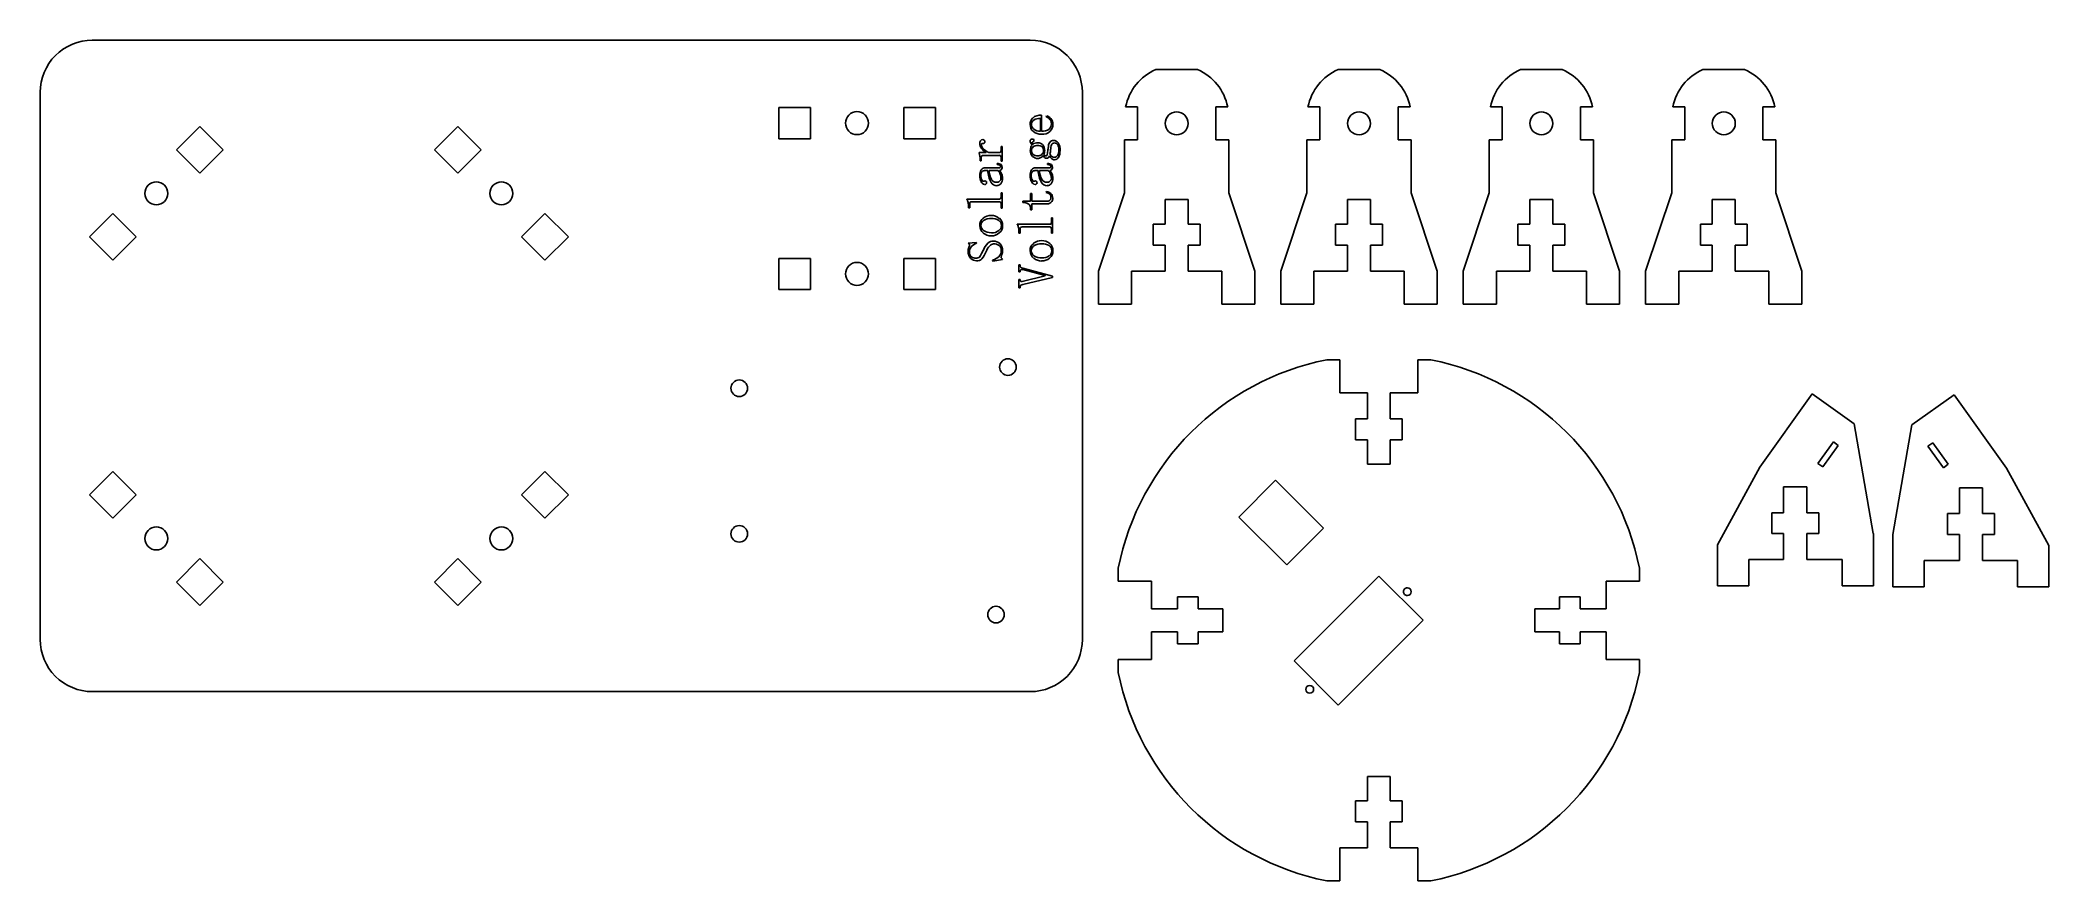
# Model space of a CAD drawing. Header units: millimetres. Extents: x -143 to 243, y -205 to -43.
import ezdxf

# ---------------------------------------------------------------- set-up
doc = ezdxf.new("R2010")
doc.units = ezdxf.units.MM
doc.layers.get('0').update_dxf_attribs({"lineweight": 25, "true_color": 0xffffff})

msp = doc.modelspace()

# ---------------------------------------------------------------- linework, layer by layer
for p, q in [((47.22, -43.2), (-132.78, -43.2)), ((79.32, -48.83), (71.32, -48.83)), ((114.32, -48.83), (106.32, -48.83)), ((149.32, -48.83), (141.32, -48.83)), ((184.32, -48.83), (176.32, -48.83)), ((184.32, -48.83), (184.32, -48.83)), ((-142.78, -53.2), (-142.78, -158.2)), ((57.22, -158.2), (57.22, -53.2)), ((5.08, -56.13), (-1.02, -56.13)), ((-1.02, -56.13), (-1.02, -62.1)), ((5.08, -62.1), (5.08, -56.13)), ((12.41, -57.56), (12.41, -57.56)), ((29.04, -56.13), (22.95, -56.13)), ((22.95, -56.13), (22.95, -62.1)), ((29.04, -62.1), (29.04, -56.13)), ((49.39, -57.6), (49.39, -60.65)), ((49.39, -57.6), (49.39, -57.6)), ((50.3, -57.9), (50.37, -57.71)), ((65.52, -55.98), (67.82, -55.98)), ((67.82, -55.98), (67.82, -62.33)), ((82.82, -62.33), (82.82, -55.98)), ((82.82, -55.98), (85.11, -55.98)), ((100.52, -55.98), (102.82, -55.98)), ((102.82, -55.98), (102.82, -62.33)), ((117.82, -55.98), (120.11, -55.98)), ((117.82, -62.33), (117.82, -55.98)), ((135.52, -55.98), (137.82, -55.98)), ((137.82, -55.98), (137.82, -62.33)), ((152.82, -55.98), (155.11, -55.98)), ((152.82, -62.33), (152.82, -55.98)), ((170.52, -55.98), (172.82, -55.98)), ((172.82, -55.98), (172.82, -55.98)), ((172.82, -55.98), (172.82, -55.98)), ((172.82, -55.98), (172.82, -62.33)), ((187.82, -55.98), (190.11, -55.98)), ((187.82, -55.98), (187.82, -55.98)), ((187.82, -62.33), (187.82, -55.98)), ((190.11, -55.98), (190.11, -55.98)), ((-116.62, -64.22), (-112.13, -59.73)), ((-107.64, -64.22), (-112.13, -59.73)), ((-67.13, -64.22), (-62.64, -59.73)), ((-62.64, -59.73), (-58.15, -64.22)), ((49.16, -60.65), (49.16, -58.24)), ((49.16, -60.65), (49.16, -60.65)), ((-112.13, -68.71), (-116.62, -64.22)), ((-112.13, -68.71), (-107.64, -64.22)), ((-67.13, -64.22), (-62.64, -68.71)), ((-58.15, -64.22), (-62.64, -68.71)), ((-1.02, -62.1), (5.08, -62.1)), ((22.95, -62.1), (29.04, -62.1)), ((37.42, -64.77), (38.78, -64.77)), ((37.42, -64.88), (37.42, -64.77)), ((37.42, -64.77), (37.42, -64.77)), ((41.31, -65.3), (38.17, -65.3)), ((39.27, -64.77), (41.31, -64.77)), ((41.61, -64.43), (41.61, -63.6)), ((41.61, -63.6), (41.84, -63.6)), ((41.84, -63.6), (41.84, -66.39)), ((47.75, -65.09), (47.75, -65.09)), ((50.62, -64.22), (50.62, -64.22)), ((51.14, -64.13), (51.14, -64.13)), ((65.32, -62.33), (65.32, -72.5)), ((65.32, -62.33), (67.82, -62.33)), ((82.82, -62.33), (85.32, -62.33)), ((85.32, -72.5), (85.32, -62.33)), ((100.32, -62.33), (102.82, -62.33)), ((100.32, -62.33), (100.32, -72.5)), ((117.82, -62.33), (120.32, -62.33)), ((120.32, -72.5), (120.32, -62.33)), ((135.32, -62.33), (137.82, -62.33)), ((135.32, -62.33), (135.32, -72.5)), ((152.82, -62.33), (155.32, -62.33)), ((155.32, -62.33), (155.32, -62.33)), ((155.32, -72.5), (155.32, -62.33)), ((170.32, -62.33), (172.82, -62.33)), ((170.32, -62.33), (170.32, -62.33)), ((170.32, -62.33), (170.32, -72.5)), ((172.82, -62.33), (172.82, -62.33)), ((187.82, -62.33), (190.32, -62.33)), ((190.32, -62.33), (190.32, -62.33)), ((190.32, -62.33), (190.32, -62.33)), ((190.32, -72.5), (190.32, -62.33)), ((37.61, -66.35), (37.61, -66.05)), ((37.83, -66.35), (37.61, -66.35)), ((37.83, -65.64), (37.83, -66.35)), ((38.63, -67.68), (41.12, -67.68)), ((39.08, -68.21), (38.63, -68.21)), ((41.08, -68.21), (39.31, -68.21)), ((40.89, -67.07), (40.89, -66.88)), ((41.61, -66.39), (41.61, -65.64)), ((41.84, -66.39), (41.61, -66.39)), ((41.74, -68.9), (41.74, -68.9)), ((48.29, -67.68), (50.79, -67.68)), ((48.75, -68.21), (48.29, -68.21)), ((50.75, -68.21), (48.97, -68.21)), ((50.56, -67.07), (50.56, -66.88)), ((51.41, -68.9), (51.41, -68.9)), ((-118.29, -72.59), (-118.29, -72.59)), ((-52.07, -72.59), (-52.07, -72.59)), ((39.82, -69.98), (39.82, -69.98)), ((41.61, -73.34), (41.61, -72.47)), ((41.61, -72.47), (41.84, -72.47)), ((41.84, -72.47), (41.84, -75.42)), ((47.27, -74.1), (47.27, -72.59)), ((47.27, -72.59), (47.5, -72.59)), ((47.5, -72.59), (47.5, -74.1)), ((49.48, -69.98), (49.48, -69.98)), ((50.26, -72.43), (50.33, -72.25)), ((65.32, -72.5), (60.32, -87.5)), ((90.32, -87.5), (85.32, -72.5)), ((100.32, -72.5), (95.32, -87.5)), ((125.32, -87.5), (120.32, -72.5)), ((135.32, -72.5), (130.32, -87.5)), ((160.32, -87.5), (155.32, -72.5)), ((170.32, -72.5), (165.32, -87.5)), ((170.32, -72.5), (170.32, -72.5)), ((195.32, -87.5), (190.32, -72.5)), ((-133.35, -80.95), (-128.86, -76.46)), ((-128.86, -76.46), (-124.37, -80.95)), ((-50.4, -80.95), (-45.91, -76.46)), ((-45.91, -76.46), (-41.42, -80.95)), ((35.08, -73.76), (35.08, -73.68)), ((35.08, -73.68), (41.31, -73.68)), ((35.38, -75.38), (35.38, -74.96)), ((35.61, -75.38), (35.38, -75.38)), ((35.38, -75.38), (35.38, -75.38)), ((35.61, -74.55), (35.61, -75.38)), ((41.31, -74.21), (35.91, -74.21)), ((41.61, -75.42), (41.61, -74.55)), ((41.84, -75.42), (41.61, -75.42)), ((45.8, -74.32), (45.8, -74.1)), ((45.8, -74.1), (47.27, -74.1)), ((46.1, -74.36), (45.8, -74.32)), ((47.27, -75.76), (47.27, -75.45)), ((47.5, -75.76), (47.27, -75.76)), ((47.5, -74.1), (50.3, -74.1)), ((47.5, -74.1), (47.5, -74.1)), ((50.14, -74.62), (47.5, -74.62)), ((47.5, -74.62), (47.5, -75.76)), ((73.12, -78.5), (73.12, -73.8)), ((73.12, -73.8), (77.52, -73.8)), ((77.52, -78.5), (77.52, -73.8)), ((108.12, -73.8), (112.52, -73.8)), ((108.12, -78.5), (108.12, -73.8)), ((112.52, -78.5), (112.52, -73.8)), ((143.12, -73.8), (147.52, -73.8)), ((143.12, -78.5), (143.12, -73.8)), ((147.52, -78.5), (147.52, -73.8)), ((178.12, -73.8), (182.52, -73.8)), ((178.12, -73.8), (178.12, -73.8)), ((178.12, -78.5), (178.12, -73.8)), ((182.52, -73.8), (182.52, -73.8)), ((182.52, -73.8), (182.52, -73.8)), ((182.52, -78.5), (182.52, -73.8)), ((-128.86, -85.44), (-133.35, -80.95)), ((-128.86, -85.44), (-124.37, -80.95)), ((-50.4, -80.95), (-45.91, -85.44)), ((-45.91, -85.44), (-41.42, -80.95)), ((38.21, -77.34), (38.21, -77.34)), ((38.27, -79.72), (38.27, -79.72)), ((44.74, -78.59), (44.74, -78.51)), ((44.74, -78.51), (50.98, -78.51)), ((45.05, -80.21), (45.05, -79.8)), ((45.27, -80.21), (45.05, -80.21)), ((45.05, -80.21), (45.05, -80.21)), ((45.27, -79.38), (45.27, -80.21)), ((50.98, -79.04), (45.58, -79.04)), ((51.28, -78.17), (51.28, -77.3)), ((51.28, -77.3), (51.5, -77.3)), ((51.28, -80.25), (51.28, -79.38)), ((51.5, -80.25), (51.28, -80.25)), ((51.5, -77.3), (51.5, -80.25)), ((70.82, -82.5), (70.82, -78.5)), ((70.82, -78.5), (73.12, -78.5)), ((77.52, -78.5), (79.82, -78.5)), ((79.82, -82.5), (79.82, -78.5)), ((105.82, -78.5), (108.12, -78.5)), ((105.82, -82.5), (105.82, -78.5)), ((112.52, -78.5), (114.82, -78.5)), ((114.82, -82.5), (114.82, -78.5)), ((140.82, -78.5), (143.12, -78.5)), ((140.82, -82.5), (140.82, -78.5)), ((147.52, -78.5), (149.82, -78.5)), ((149.82, -82.5), (149.82, -78.5)), ((175.82, -78.5), (178.12, -78.5)), ((175.82, -78.5), (175.82, -78.5)), ((175.82, -82.5), (175.82, -78.5)), ((178.12, -78.5), (178.12, -78.5)), ((182.52, -78.5), (184.82, -78.5)), ((184.82, -78.5), (184.82, -78.5)), ((184.82, -78.5), (184.82, -78.5)), ((184.82, -82.5), (184.82, -78.5)), ((35.31, -82.14), (36.85, -81.99)), ((36.85, -81.99), (36.93, -82.18)), ((39.44, -82.65), (39.44, -82.65)), ((47.88, -82.18), (47.88, -82.18)), ((47.94, -84.55), (47.94, -84.55)), ((70.82, -82.5), (73.12, -82.5)), ((73.12, -87.5), (73.12, -82.5)), ((77.52, -87.5), (77.52, -82.5)), ((77.52, -82.5), (79.82, -82.5)), ((105.82, -82.5), (108.12, -82.5)), ((108.12, -87.5), (108.12, -82.5)), ((112.52, -82.5), (114.82, -82.5)), ((112.52, -87.5), (112.52, -82.5)), ((140.82, -82.5), (143.12, -82.5)), ((143.12, -87.5), (143.12, -82.5)), ((147.52, -82.5), (149.82, -82.5)), ((147.52, -87.5), (147.52, -82.5)), ((175.82, -82.5), (178.12, -82.5)), ((178.12, -82.5), (178.12, -82.5)), ((178.12, -82.5), (178.12, -82.5)), ((178.12, -87.5), (178.12, -82.5)), ((182.52, -82.5), (184.82, -82.5)), ((182.52, -82.5), (182.52, -82.5)), ((182.52, -87.5), (182.52, -82.5)), ((184.82, -82.5), (184.82, -82.5)), ((5.08, -85.06), (-1.02, -85.06)), ((-1.02, -85.06), (-1.02, -91.02)), ((5.08, -91.02), (5.08, -85.06)), ((12.41, -86.48), (12.41, -86.48)), ((29.04, -85.06), (22.95, -85.06)), ((22.95, -85.06), (22.95, -91.02)), ((29.04, -91.02), (29.04, -85.06)), ((40.06, -85.61), (39.99, -85.39)), ((41.91, -85.31), (40.06, -85.61)), ((45.05, -87.65), (45.05, -86.29)), ((45.05, -86.29), (45.27, -86.29)), ((45.27, -87.65), (45.05, -87.65)), ((45.27, -86.29), (45.27, -86.44)), ((45.27, -87.54), (45.27, -87.65)), ((45.27, -87.54), (45.27, -87.54)), ((45.69, -89.5), (50.11, -88.44)), ((45.8, -86.93), (51.5, -88.48)), ((50.11, -88.37), (45.8, -87.23)), ((50.11, -88.44), (50.11, -88.37)), ((51.5, -88.48), (51.5, -88.71)), ((60.32, -87.5), (60.32, -93.85)), ((66.67, -87.5), (73.12, -87.5)), ((66.67, -87.5), (66.67, -93.85)), ((77.52, -87.5), (83.97, -87.5)), ((83.97, -87.5), (83.97, -93.85)), ((90.32, -87.5), (90.32, -93.85)), ((95.32, -87.5), (95.32, -93.85)), ((101.67, -87.5), (108.12, -87.5)), ((101.67, -87.5), (101.67, -93.85)), ((112.52, -87.5), (118.97, -87.5)), ((118.97, -87.5), (118.97, -93.85)), ((125.32, -87.5), (125.32, -93.85)), ((130.32, -87.5), (130.32, -93.85)), ((136.67, -87.5), (143.12, -87.5)), ((136.67, -87.5), (136.67, -93.85)), ((147.52, -87.5), (153.97, -87.5)), ((153.97, -87.5), (153.97, -93.85)), ((160.32, -87.5), (160.32, -87.5)), ((160.32, -87.5), (160.32, -93.85)), ((165.32, -87.5), (165.32, -87.5)), ((165.32, -87.5), (165.32, -93.85)), ((171.67, -87.5), (178.12, -87.5)), ((171.67, -87.5), (171.67, -87.5)), ((171.67, -87.5), (171.67, -93.85)), ((178.12, -87.5), (178.12, -87.5)), ((182.52, -87.5), (188.97, -87.5)), ((188.97, -87.5), (188.97, -87.5)), ((188.97, -87.5), (188.97, -87.5)), ((188.97, -87.5), (188.97, -93.85)), ((195.32, -87.5), (195.32, -87.5)), ((195.32, -87.5), (195.32, -93.85)), ((-1.02, -91.02), (5.08, -91.02)), ((22.95, -91.02), (29.04, -91.02)), ((45.05, -90.71), (45.05, -89.09)), ((45.05, -89.09), (45.27, -89.09)), ((45.27, -90.71), (45.05, -90.71)), ((45.27, -89.09), (45.27, -89.24)), ((45.27, -90.52), (45.27, -90.71)), ((51.5, -88.71), (45.8, -90.11)), ((66.67, -93.85), (60.32, -93.85)), ((90.32, -93.85), (83.97, -93.85)), ((101.67, -93.85), (95.32, -93.85)), ((125.32, -93.85), (118.97, -93.85)), ((136.67, -93.85), (130.32, -93.85)), ((160.32, -93.85), (153.97, -93.85)), ((160.32, -93.85), (160.32, -93.85)), ((171.67, -93.85), (165.32, -93.85)), ((171.67, -93.85), (171.67, -93.85)), ((195.32, -93.85), (188.97, -93.85)), ((195.32, -93.85), (195.32, -93.85)), ((106.62, -104.51), (104.12, -104.51)), ((106.62, -104.51), (106.62, -110.86)), ((124.12, -104.51), (121.62, -104.51)), ((121.62, -104.51), (121.62, -110.86)), ((106.62, -110.86), (111.92, -110.86)), ((111.92, -110.86), (111.92, -115.86)), ((116.32, -110.86), (121.62, -110.86)), ((116.32, -110.86), (116.32, -115.86)), ((197.28, -111.05), (187.22, -125.13)), ((205.36, -116.81), (197.28, -111.05)), ((197.28, -111.05), (197.28, -111.05)), ((216.43, -116.99), (224.51, -111.22)), ((224.51, -111.22), (234.57, -125.31)), ((224.51, -111.22), (224.51, -111.22)), ((111.92, -115.86), (109.62, -115.86)), ((109.62, -115.86), (109.62, -119.86)), ((118.62, -115.86), (116.32, -115.86)), ((118.62, -115.86), (118.62, -119.86)), ((209.01, -137.88), (205.36, -116.81)), ((212.78, -138.05), (216.43, -116.99)), ((111.92, -119.86), (109.62, -119.86)), ((111.92, -119.86), (111.92, -124.56)), ((118.62, -119.86), (116.32, -119.86)), ((116.32, -119.86), (116.32, -124.56)), ((198.38, -124.41), (201.37, -120.29)), ((202.28, -120.95), (199.3, -125.07)), ((201.37, -120.29), (202.28, -120.95)), ((201.37, -120.29), (201.37, -120.29)), ((220.42, -120.47), (219.51, -121.13)), ((219.51, -121.13), (222.49, -125.25)), ((223.41, -124.58), (220.42, -120.47)), ((220.42, -120.47), (220.42, -120.47)), ((-128.86, -125.95), (-133.35, -130.45)), ((-124.37, -130.45), (-128.86, -125.95)), ((-45.91, -125.95), (-50.4, -130.45)), ((-45.91, -125.95), (-41.42, -130.45)), ((116.32, -124.56), (111.92, -124.56)), ((187.22, -125.13), (179.09, -140.02)), ((199.3, -125.07), (198.38, -124.41)), ((222.49, -125.25), (223.41, -124.58)), ((234.57, -125.31), (242.7, -140.19)), ((-128.86, -134.93), (-133.35, -130.45)), ((-124.37, -130.45), (-128.86, -134.93)), ((-45.91, -134.93), (-50.4, -130.45)), ((-41.42, -130.45), (-45.91, -134.93)), ((94.32, -127.64), (87.25, -134.71)), ((103.51, -136.83), (94.32, -127.64)), ((191.81, -133.87), (191.81, -128.93)), ((191.81, -128.93), (196.24, -128.93)), ((196.24, -128.93), (196.24, -133.87)), ((229.98, -129.1), (225.55, -129.1)), ((225.55, -129.1), (225.55, -134.04)), ((229.98, -134.04), (229.98, -129.1)), ((87.25, -134.71), (96.44, -143.9)), ((189.54, -137.85), (189.54, -133.87)), ((189.54, -133.87), (191.81, -133.87)), ((196.24, -133.87), (198.56, -133.87)), ((198.56, -133.87), (198.56, -137.85)), ((225.55, -134.04), (223.23, -134.04)), ((223.23, -134.04), (223.23, -138.02)), ((232.25, -134.04), (229.98, -134.04)), ((232.25, -138.02), (232.25, -134.04)), ((96.44, -143.9), (103.51, -136.83)), ((191.81, -137.85), (189.54, -137.85)), ((191.81, -142.84), (191.81, -137.85)), ((198.56, -137.85), (196.24, -137.85)), ((196.24, -137.85), (196.24, -142.84)), ((209.04, -137.88), (209.01, -137.88)), ((209.04, -142.84), (209.04, -137.88)), ((212.74, -143.02), (212.74, -138.05)), ((212.74, -138.05), (212.78, -138.05)), ((223.23, -138.02), (225.55, -138.02)), ((225.55, -138.02), (225.55, -143.02)), ((229.98, -143.02), (229.98, -138.02)), ((229.98, -138.02), (232.25, -138.02)), ((-52.07, -138.81), (-52.07, -138.81)), ((179.09, -140.02), (179.09, -147.91)), ((242.7, -140.19), (242.7, -148.09)), ((-116.62, -147.17), (-112.13, -142.68)), ((-107.64, -147.17), (-112.13, -142.68)), ((-62.64, -142.68), (-67.13, -147.17)), ((-62.64, -142.68), (-58.15, -147.17)), ((64.12, -144.51), (64.12, -147.01)), ((114.12, -146.02), (97.85, -162.29)), ((122.6, -154.51), (114.12, -146.02)), ((164.12, -144.51), (164.12, -144.51)), ((164.12, -147.01), (164.12, -144.51)), ((185.11, -147.91), (185.11, -142.84)), ((185.11, -142.84), (191.81, -142.84)), ((196.24, -142.84), (203.02, -142.84)), ((203.02, -142.84), (203.02, -147.91)), ((209.04, -142.88), (209.04, -142.84)), ((209.04, -142.84), (209.04, -142.84)), ((209.04, -147.91), (209.04, -142.88)), ((209.04, -142.88), (209.04, -142.88)), ((212.75, -143.02), (212.74, -143.02)), ((212.74, -148.08), (212.74, -143.05)), ((212.74, -143.05), (212.75, -143.05)), ((212.75, -143.05), (212.75, -143.02)), ((225.55, -143.02), (218.77, -143.02)), ((218.77, -143.02), (218.77, -148.08)), ((236.68, -143.02), (229.98, -143.02)), ((236.68, -148.09), (236.68, -143.02)), ((-112.13, -151.66), (-116.62, -147.17)), ((-107.64, -147.17), (-112.13, -151.66)), ((-67.13, -147.17), (-62.64, -151.66)), ((-58.15, -147.17), (-62.64, -151.66)), ((64.12, -147.01), (70.47, -147.01)), ((70.47, -152.31), (70.47, -147.01)), ((75.47, -150.01), (79.47, -150.01)), ((75.47, -150.01), (75.47, -152.31)), ((79.47, -150.01), (79.47, -152.31)), ((152.77, -150.01), (148.77, -150.01)), ((148.77, -152.31), (148.77, -150.01)), ((152.77, -152.31), (152.77, -150.01)), ((164.12, -147.01), (157.77, -147.01)), ((157.77, -147.01), (157.77, -147.01)), ((157.77, -147.01), (157.77, -152.31)), ((164.12, -147.01), (164.12, -147.01)), ((179.09, -147.91), (179.1, -147.91)), ((179.1, -147.91), (179.1, -147.92)), ((179.1, -147.92), (184.05, -147.92)), ((184.05, -147.92), (184.05, -147.91)), ((184.05, -147.91), (185.11, -147.91)), ((203.02, -147.91), (204.05, -147.91)), ((204.05, -147.91), (204.05, -147.91)), ((204.05, -147.91), (209.04, -147.91)), ((218.77, -148.08), (212.74, -148.08)), ((237.74, -148.09), (236.68, -148.09)), ((242.68, -148.09), (237.74, -148.09)), ((237.74, -148.09), (237.74, -148.09)), ((242.7, -148.09), (242.68, -148.09)), ((242.68, -148.09), (242.68, -148.09)), ((70.47, -152.31), (75.47, -152.31)), ((79.47, -152.31), (84.17, -152.31)), ((84.17, -152.31), (84.17, -156.71)), ((148.77, -152.31), (144.07, -152.31)), ((144.07, -156.71), (144.07, -152.31)), ((157.77, -152.31), (152.77, -152.31)), ((157.77, -152.31), (157.77, -152.31)), ((70.47, -156.71), (75.47, -156.71)), ((70.47, -162.01), (70.47, -156.71)), ((75.47, -156.71), (75.47, -159.01)), ((79.47, -156.71), (84.17, -156.71)), ((79.47, -156.71), (79.47, -159.01)), ((106.34, -170.77), (122.6, -154.51)), ((148.77, -156.71), (144.07, -156.71)), ((148.77, -159.01), (148.77, -156.71)), ((157.77, -156.71), (152.77, -156.71)), ((152.77, -159.01), (152.77, -156.71)), ((157.77, -156.71), (157.77, -156.71)), ((157.77, -156.71), (157.77, -156.71)), ((157.77, -156.71), (157.77, -162.01)), ((75.47, -159.01), (79.47, -159.01)), ((152.77, -159.01), (148.77, -159.01)), ((64.12, -162.01), (70.47, -162.01)), ((64.12, -162.01), (64.12, -164.51)), ((97.85, -162.29), (106.34, -170.77)), ((164.12, -162.01), (157.77, -162.01)), ((164.12, -162.01), (164.12, -162.01)), ((164.12, -162.01), (164.12, -162.01)), ((164.12, -164.51), (164.12, -162.01)), ((-132.78, -168.2), (47.22, -168.2)), ((111.92, -184.46), (116.32, -184.46)), ((111.92, -189.16), (111.92, -184.46)), ((116.32, -189.16), (116.32, -184.46)), ((109.62, -189.16), (111.92, -189.16)), ((109.62, -193.16), (109.62, -189.16)), ((116.32, -189.16), (118.62, -189.16)), ((118.62, -193.16), (118.62, -189.16)), ((109.62, -193.16), (111.92, -193.16)), ((111.92, -198.16), (111.92, -193.16)), ((116.32, -193.16), (118.62, -193.16)), ((116.32, -198.16), (116.32, -193.16)), ((111.92, -198.16), (106.62, -198.16)), ((106.62, -204.51), (106.62, -198.16)), ((121.62, -198.16), (116.32, -198.16)), ((121.62, -204.51), (121.62, -198.16)), ((104.12, -204.51), (106.62, -204.51)), ((121.62, -204.51), (124.12, -204.51))]:
    msp.add_line(p, q)
for centre, radius, start, end in [((-132.78, -53.2), 10, 135.0004, 179.9997), ((-132.78, -53.2), 10, 90.0002, 135.0005), ((47.22, -53.2), 10, 44.9998, 89.9995), ((47.22, -53.2), 10, 0.0005, 44.9994), ((75.32, -58), 10, 113.5774, 168.3747), ((75.32, -58), 10, 11.6245, 66.4224), ((110.32, -58), 10, 113.5774, 168.3747), ((110.32, -58), 10, 11.6245, 66.4224), ((145.32, -58), 10, 113.5774, 168.3747), ((145.32, -58), 10, 11.6232, 66.4228), ((180.32, -58), 10, 113.5774, 168.3747), ((180.32, -58), 10, 11.6245, 66.4224), ((13.97, -59.11), 2.2, 135.0269, 224.9878), ((13.97, -59.11), 2.2, 44.9678, 135.0322), ((13.97, -59.11), 2.2, 314.9539, 45.0609), ((49.15, -59.83), 2.24, 83.957, 130.6223), ((49.82, -59.49), 1.87, 42.9296, 72.7292), ((75.32, -59.16), 2.2, 89.9992, 180.0008), ((75.32, -59.16), 2.2, 359.9992, 90.0008), ((110.32, -59.16), 2.2, 89.9992, 180.0008), ((110.32, -59.16), 2.2, 359.9992, 90.0008), ((145.32, -59.16), 2.2, 89.9992, 180.0008), ((145.32, -59.16), 2.2, 359.9992, 90.0008), ((180.32, -59.16), 2.2, 89.9992, 180.0008), ((180.32, -59.16), 2.2, 359.9992, 90.0008), ((13.97, -59.12), 2.2, 224.9725, 315.0275), ((48.97, -59.35), 1.77, 136.2078, 180.7736), ((48.92, -59.39), 1.72, 179.4707, 230.4175), ((48.47, -59.35), 1.01, 124.6171, 181.2284), ((48.59, -59.39), 1.13, 178.994, 233.1655), ((49.31, -58.97), 2.29, 229.5191, 272.0225), ((48.93, -60.18), 1.95, 83.2745, 121.997), ((49.05, -58.69), 1.97, 234.737, 273.2583), ((49.59, -58.52), 2.14, 264.6202, 305.858), ((49.54, -59.02), 2.24, 266.1519, 311.0288), ((49.74, -59.42), 1.62, 39.5667, 70.1025), ((49.94, -59.27), 1.34, 312.5672, 2.0888), ((50.03, -59.18), 1.25, 358.2769, 39.3893), ((49.69, -59.36), 1.89, 314.3362, 2.0149), ((50.13, -59.22), 1.45, 356.9618, 43.4732), ((75.32, -59.16), 2.2, 179.9992, 270.0008), ((75.32, -59.16), 2.2, 270.0009, 359.9991), ((110.32, -59.16), 2.2, 179.9992, 270.0008), ((110.32, -59.16), 2.2, 270.0009, 359.9991), ((145.32, -59.16), 2.2, 179.9992, 270.0008), ((145.32, -59.16), 2.2, 270.0009, 359.9991), ((180.32, -59.16), 2.2, 179.9992, 270.0008), ((180.32, -59.16), 2.2, 270.0009, 359.9991), ((34.78, -65.81), 2.8, 7.787, 19.3287), ((38.43, -63.01), 0.903, 144.1655, 183.5558), ((39.01, -63.04), 1.47, 181.1814, 218.5295), ((33.44, -66.12), 4.17, 0.8693, 9.4698), ((38.11, -62.78), 0.505, 91.3495, 143.9909), ((38.07, -63.21), 0.242, 131.9386, 191.2067), ((39.07, -63.09), 1.25, 187.8259, 226.6041), ((38.15, -65.6), 0.321, 134.3138, 186.1452), ((40.46, -61.92), 3.3, 217.9869, 239.4458), ((38.08, -63.41), 0.419, 87.8673, 114.4016), ((38.16, -65.68), 0.383, 87.6504, 126.703), ((38.12, -62.73), 0.458, 52.2953, 92.8782), ((38.19, -62.66), 0.348, 254.563, 307.1168), ((40.72, -61.68), 3.41, 222.7357, 244.8756), ((38.17, -62.63), 0.346, 355.4916, 47.8879), ((38.17, -62.68), 0.344, 311.9812, 4.388), ((41.33, -64.5), 0.271, 265.7175, 319.3236), ((41.33, -65.6), 0.308, 48.6993, 94.1871), ((41.23, -64.45), 0.378, 322.9934, 2.8632), ((41.25, -65.6), 0.362, 353.6901, 38.2751), ((47.48, -62.48), 0.277, 121.2599, 185.6101), ((48.08, -62.46), 0.877, 182.5942, 207.056), ((48.66, -64.48), 1.43, 176.6246, 226.0631), ((49.53, -64.39), 2.29, 165.2386, 180.0524), ((49.93, -61.6), 2.92, 205.5482, 216.3183), ((48.31, -64.06), 1.03, 135.5774, 165.947), ((47.6, -62.67), 0.505, 92.4598, 121.8935), ((48.42, -64.37), 0.952, 134.5806, 181.2836), ((48.41, -64.41), 0.948, 178.7207, 225.518), ((47.6, -62.64), 0.48, 61.851, 92.3637), ((47.73, -62.86), 0.138, 105.8233, 195.9594), ((48.22, -62.78), 0.637, 190.7776, 219.172), ((48.66, -64.46), 1.44, 226.4769, 270.3018), ((47.6, -62.41), 0.335, 286.0508, 321.3606), ((48.37, -63.86), 0.927, 103.84, 133.4351), ((48.55, -64.67), 1.27, 84.6677, 129.4184), ((48.55, -64.12), 1.26, 230.4508, 275.4631), ((47.7, -62.4), 0.222, 353.3343, 55.0708), ((47.62, -62.44), 0.298, 324.119, 2.6219), ((48.68, -64.81), 1.93, 90.2158, 106.1294), ((48.63, -64.27), 1.39, 47.7612, 88.1626), ((48.75, -64.61), 1.2, 52.3914, 93.8312), ((48.7, -64.2), 1.18, 268.5798, 309.1506), ((48.14, -64.02), 2.04, 302.7269, 319.6845), ((48.89, -64.43), 0.88, 309.262, 2.3306), ((48.85, -64.32), 0.922, 355.7205, 46.3962), ((48.58, -64.26), 1.41, 354.8165, 46.4177), ((50.8, -64.8), 1.23, 205.8842, 228.0013), ((48.85, -64.51), 1.13, 327.9617, 344.6897), ((50.32, -64.87), 0.569, 204.6438, 234.7189), ((48.57, -64.41), 1.43, 343.8174, 0.7224), ((50.22, -65.04), 0.373, 232.2981, 263.942), ((50.2, -65.1), 0.309, 265.6464, 311.2234), ((50.17, -65.13), 0.312, 318.9472, 4.1526), ((-27.28, -53.08), 78.69, 351.2082, 351.8616), ((-8.98, -55.76), 60.2, 351.9181, 352.5882), ((49.7, -64.79), 1.37, 316.578, 334.8652), ((52.19, -63.62), 1.48, 141.4499, 176.3708), ((52.12, -65), 1.24, 197.306, 231.7599), ((18, -59.97), 33.4, 351.2172, 352.8524), ((52, -64.7), 1.05, 200.908, 233.6509), ((51.65, -63.29), 0.858, 87.3115, 136.2854), ((63.37, -65.64), 12.32, 169.0126, 172.9289), ((51.69, -63.37), 0.418, 122.3259, 170.4155), ((51.84, -63.7), 0.785, 86.9336, 118.4187), ((51.71, -63.49), 1.06, 33.7269, 91.1904), ((51.9, -63.59), 0.671, 25.9539, 91.7327), ((51.82, -64.94), 0.739, 274.3671, 327.5159), ((51.06, -64.43), 1.65, 326.8777, 4.0736), ((50.6, -64.22), 2.12, 357.2984, 25.736), ((50.37, -64.19), 2.58, 355.5776, 30.1006), ((50.63, -64.5), 2.31, 329.3461, 2.6129), ((39.41, -69.05), 1.88, 147.8501, 184.032), ((39.8, -69.26), 2.26, 178.0343, 209.969), ((38.66, -69.01), 0.914, 136.0665, 188.8518), ((39.26, -69.28), 1.51, 174.918, 210.7392), ((38.58, -68.63), 0.954, 86.9123, 142.8971), ((38.58, -69.27), 1.07, 87.6163, 122.7493), ((44.28, -68.05), 5.2, 181.6603, 208.4054), ((43.28, -68.02), 3.97, 182.6346, 209.4949), ((41.01, -67.98), 1.1, 55.4863, 95.794), ((40.95, -68.24), 1.17, 69.0808, 92.6961), ((38.23, -70.25), 3.51, 22.2358, 35.625), ((41.2, -67.03), 0.649, 262.6439, 295.1981), ((41.2, -67.54), 0.679, 282.1739, 319.9679), ((38.38, -70.35), 3.65, 23.2218, 35.847), ((41.27, -67.4), 0.267, 356.6598, 68.5935), ((41.25, -67.45), 0.291, 323.1364, 6.4795), ((39.76, -69.61), 1.85, 0.2267, 21.7669), ((41.21, -67.54), 0.63, 358.0128, 47.946), ((41.16, -67.6), 0.675, 325.9753, 3.244), ((39.87, -69.62), 2.01, 358.4341, 20.9708), ((49.07, -69.05), 1.88, 147.8501, 184.032), ((49.46, -69.26), 2.26, 178.0343, 209.969), ((48.33, -69.01), 0.914, 136.0665, 188.8518), ((48.93, -69.28), 1.51, 174.918, 210.7392), ((48.24, -68.63), 0.954, 86.9121, 142.9027), ((48.25, -69.27), 1.07, 87.6121, 122.7581), ((48.67, -64.86), 1.04, 270.0335, 303.1924), ((53.94, -68.05), 5.2, 181.6625, 208.3987), ((52.94, -68.02), 3.97, 182.6325, 209.4912), ((50.36, -65.29), 0.573, 227.3593, 270.8333), ((50.38, -65.42), 0.441, 269.2632, 315.5367), ((50.67, -67.98), 1.1, 55.4847, 95.7919), ((50.61, -68.24), 1.17, 69.0792, 92.6938), ((47.89, -70.25), 3.51, 22.2358, 35.625), ((50.87, -67.03), 0.649, 262.6439, 295.1981), ((50.87, -67.54), 0.68, 282.1826, 319.9459), ((48.05, -70.35), 3.66, 23.2294, 35.852), ((50.93, -67.4), 0.267, 356.6598, 68.5935), ((50.91, -67.45), 0.291, 323.1364, 6.4795), ((49.42, -69.61), 1.85, 0.2267, 21.7669), ((50.87, -67.54), 0.63, 358.0099, 47.9686), ((51.91, -65.26), 0.906, 232.3238, 268.4097), ((51.85, -64.74), 0.938, 239.1726, 271.735), ((50.83, -67.6), 0.675, 325.9753, 3.244), ((49.53, -69.62), 2.01, 358.4341, 20.9708), ((51.82, -65.27), 0.898, 274.1231, 333.1382), ((-120.49, -72.59), 2.2, 89.9987, 179.9987), ((-120.49, -72.59), 2.2, 180.0005, 269.9969), ((-120.49, -72.59), 2.2, 359.9992, 90.0008), ((-120.49, -72.59), 2.2, 270.0009, 359.9991), ((-54.27, -72.59), 2.2, 89.997, 180.0004), ((-54.27, -72.59), 2.2, 179.9983, 269.9965), ((-54.27, -72.59), 2.2, 359.9992, 90.0008), ((-54.27, -72.59), 2.2, 269.9988, 359.9986), ((38.59, -70.07), 0.825, 203.2397, 261.9781), ((38.31, -69.87), 0.388, 208.6412, 284.1471), ((38.55, -70.52), 0.313, 61.2395, 118.7605), ((38.51, -70.5), 0.387, 265.7718, 311.2676), ((38.56, -70.51), 0.301, 352.6641, 60.6636), ((38.52, -70.56), 0.33, 315.715, 2.5586), ((40.81, -69.79), 1.33, 213.9135, 270.5368), ((40.71, -69.41), 1.06, 212.5294, 269.5302), ((40.71, -69.44), 1.03, 269.882, 307.0873), ((40.79, -70.16), 0.951, 271.4021, 323.0279), ((40.85, -69.67), 0.76, 308.5433, 4.9967), ((40.3, -69.78), 1.58, 322.6822, 3.5656), ((48.26, -70.07), 0.825, 203.2336, 261.9755), ((47.97, -69.87), 0.388, 208.6248, 284.1537), ((48.22, -70.52), 0.313, 61.2395, 118.7605), ((48.17, -70.5), 0.387, 265.762, 311.2774), ((48.22, -70.51), 0.301, 352.6609, 60.6972), ((48.19, -70.56), 0.329, 315.667, 2.5657), ((50.47, -69.79), 1.33, 213.9173, 270.5371), ((50.38, -69.41), 1.06, 212.5343, 269.5308), ((50.1, -73.76), 1.34, 50.1357, 83.2476), ((50.16, -73.77), 1.54, 47.3646, 83.5705), ((50.37, -69.44), 1.03, 269.8861, 307.0888), ((50.46, -70.16), 0.951, 271.4073, 323.0291), ((50.42, -73.3), 0.781, 357.3954, 46.7329), ((50.52, -69.67), 0.76, 308.5433, 4.9967), ((50.43, -73.44), 1.11, 357.5031, 46.1416), ((49.96, -69.78), 1.58, 322.6696, 3.5682), ((33.17, -74.85), 2.2, 13.832, 29.816), ((32.72, -74.95), 2.66, 359.753, 13.7134), ((35.98, -74.51), 0.374, 142.811, 185.8949), ((35.89, -74.52), 0.315, 86.0661, 130.7886), ((39.71, -79.21), 2.4, 89.8164, 128.7756), ((39.8, -79.06), 2.24, 48.3668, 91.9578), ((41.33, -73.41), 0.271, 265.7785, 319.2626), ((41.33, -74.51), 0.308, 48.6993, 94.1871), ((41.24, -73.36), 0.375, 322.8307, 3.026), ((41.25, -74.51), 0.365, 353.8605, 38.116), ((46.02, -75.84), 1.49, 49.1575, 86.7707), ((46.28, -75.42), 0.995, 357.7159, 44.4059), ((50.28, -73), 1.63, 265.3513, 304.5305), ((50.41, -73.08), 1.02, 263.4371, 306.0303), ((50.43, -73.4), 0.769, 318.7493, 4.4717), ((50.5, -73.57), 1.04, 312.1723, 4.2483), ((39.25, -78.71), 1.72, 127.1756, 182.0843), ((39.27, -78.82), 1.73, 178.7159, 232.5774), ((38.94, -78.79), 1.18, 124.7013, 179.5124), ((38.96, -78.74), 1.2, 181.848, 234.8229), ((39.72, -78.4), 2.35, 230.0369, 270.0779), ((39.6, -79.81), 2.39, 86.0684, 123.6859), ((39.6, -77.83), 2.31, 234.8731, 273.9923), ((39.78, -78.44), 2.3, 268.5748, 310.3893), ((39.9, -79.85), 2.43, 58.3684, 93.2774), ((39.94, -77.92), 2.23, 265.4847, 305.0329), ((40.53, -78.74), 1.16, 357.9198, 56.0319), ((40.47, -78.78), 1.22, 307.7012, 0.0812), ((40.14, -78.83), 1.77, 309.5564, 1.6217), ((40.1, -78.75), 1.82, 359.1418, 48.9612), ((42.83, -79.68), 2.2, 13.8359, 29.7948), ((42.39, -79.79), 2.66, 359.7545, 13.7139), ((45.65, -79.34), 0.373, 142.7579, 185.9078), ((45.55, -79.36), 0.315, 86.0539, 130.8008), ((51, -78.24), 0.271, 265.748, 319.2931), ((51, -79.35), 0.308, 48.6993, 94.1871), ((50.9, -78.19), 0.375, 322.8263, 3.0174), ((50.91, -79.34), 0.365, 353.8605, 38.116), ((37.04, -83.83), 1.74, 176.499, 225.2107), ((35.11, -82.59), 0.49, 34.6541, 66.5363), ((37.26, -83.71), 1.96, 158.8156, 180.3516), ((34.02, -82.36), 1.56, 335.544, 354.2627), ((35.17, -82.51), 0.403, 359.6504, 30.6685), ((36.66, -83.93), 1.1, 173.1143, 230.8768), ((37.02, -83.74), 1.45, 143.5286, 182.4408), ((37.85, -84.78), 2.77, 109.5492, 136.3464), ((36.82, -83.54), 1.51, 235.5854, 269.9045), ((36.86, -84.15), 0.899, 267.2744, 313.4132), ((32.96, -81.45), 5.63, 323.4066, 339.0322), ((33.37, -81.64), 5.77, 322.435, 338.4266), ((41.4, -84.61), 3.38, 133.6359, 160.2039), ((42.24, -85.18), 3.77, 137.8346, 157.8923), ((40.15, -83.44), 1.68, 88.9298, 130.2188), ((40.23, -83.33), 1.04, 92.8752, 139.1473), ((39.52, -83.03), 2.4, 281.3014, 317.6206), ((40.18, -83.53), 1.77, 47.1189, 90.2017), ((40.29, -83.94), 1.65, 53.4966, 93.8367), ((40.46, -83.49), 1.2, 355.8158, 47.0962), ((39.91, -83.59), 1.73, 322.4518, 0.624), ((40.16, -83.49), 1.75, 356.1017, 45.8668), ((43.08, -84.92), 1.43, 154.8835, 176.0453), ((40.08, -83.62), 1.84, 338.1346, 0.4648), ((48.92, -83.55), 1.72, 127.1806, 182.0858), ((48.93, -83.65), 1.73, 178.7165, 232.5702), ((48.61, -83.62), 1.18, 124.7077, 179.5152), ((48.63, -83.57), 1.2, 181.8458, 234.8209), ((49.38, -84.05), 2.4, 89.8181, 128.7739), ((49.26, -84.64), 2.39, 86.07, 123.6843), ((49.27, -82.66), 2.31, 234.8657, 273.9927), ((49.47, -83.89), 2.24, 48.3633, 91.9613), ((49.57, -84.68), 2.43, 58.3652, 93.2806), ((49.6, -82.75), 2.23, 265.4812, 305.0364), ((50.2, -83.57), 1.16, 357.9166, 56.0352), ((50.14, -83.61), 1.22, 307.7045, 0.0779), ((49.81, -83.66), 1.77, 309.5487, 1.6225), ((49.76, -83.58), 1.82, 359.1436, 48.9661), ((13.97, -88.04), 2.2, 135.0175, 224.9972), ((13.97, -88.04), 2.2, 44.9581, 135.0308), ((13.97, -88.04), 2.2, 315.018, 44.982), ((36.94, -83.97), 1.57, 224.2877, 268.282), ((37, -84.19), 1.35, 265.1468, 314.2184), ((42.06, -84.81), 0.41, 181.0949, 214.9865), ((47.15, -81.34), 6.57, 214.3159, 217.1563), ((45.7, -86.44), 0.427, 180.7462, 222.6474), ((45.59, -87.5), 0.319, 125.2465, 187.614), ((45.93, -86.15), 0.793, 226.3798, 260.479), ((45.6, -87.73), 0.529, 68.0094, 111.9906), ((49.39, -83.23), 2.35, 230.0386, 270.0762), ((49.45, -83.27), 2.3, 268.5714, 310.3927), ((13.97, -88.04), 2.2, 224.9772, 315.0228), ((45.52, -89.27), 0.245, 171.4066, 238.0546), ((45.59, -90.5), 0.321, 125.9304, 183.8379), ((45.57, -89.04), 0.479, 247.9628, 284.7069), ((45.88, -90.99), 0.888, 94.8173, 122.044), ((42.94, -105.92), 1.59, 90.0025, 179.9975), ((42.94, -105.92), 1.59, 180.0025, 269.9975), ((42.94, -105.92), 1.59, 0.0025, 89.9975), ((42.94, -105.92), 1.59, 270.0025, 359.9975), ((114.12, -154.51), 50.99, 101.3098, 168.6902), ((114.12, -154.51), 50.99, 11.31, 78.69), ((-8.62, -109.99), 1.59, 90.0025, 179.9975), ((-8.62, -109.99), 1.59, 180.0025, 269.9975), ((-8.62, -109.99), 1.59, 0.0025, 89.9975), ((-8.62, -109.99), 1.59, 270.0025, 359.9975), ((-120.49, -138.81), 2.2, 90.0009, 179.9991), ((-120.49, -138.81), 2.2, 0.0009, 89.9991), ((-54.27, -138.81), 2.2, 89.9992, 180.0008), ((-54.27, -138.81), 2.2, 0.0009, 89.9991), ((-8.62, -137.93), 1.59, 90.0025, 179.9975), ((-8.62, -137.93), 1.59, 180.0025, 269.9975), ((-8.62, -137.93), 1.59, 0.0025, 89.9975), ((-8.62, -137.93), 1.59, 270.0025, 359.9975), ((-120.49, -138.81), 2.2, 180.0009, 269.9991), ((-120.49, -138.81), 2.2, 270.0009, 359.9991), ((-54.27, -138.81), 2.2, 179.9987, 269.9987), ((-54.27, -138.81), 2.2, 269.9988, 359.9986), ((119.6, -149.03), 0.75, 89.9965, 180.0035), ((119.6, -149.03), 0.75, 179.9964, 270.0036), ((119.6, -149.03), 0.75, 0.0013, 89.9987), ((119.6, -149.03), 0.75, 270.0013, 359.9987), ((40.65, -153.42), 1.59, 90.0025, 179.9975), ((40.65, -153.42), 1.59, 180.0025, 269.9975), ((40.65, -153.42), 1.59, 0.0025, 89.9975), ((40.65, -153.42), 1.59, 270.0025, 359.9975), ((-132.78, -158.2), 10, 180.0004, 224.9989), ((47.22, -158.2), 10, 315.001, 359.9997), ((-132.78, -158.2), 10, 225, 270.0007), ((47.22, -158.2), 10, 269.9999, 314.9995), ((114.12, -154.51), 50.99, 191.3096, 258.6904), ((114.12, -154.51), 50.99, 281.31, 348.69), ((100.86, -167.77), 0.75, 90.0013, 179.9987), ((100.86, -167.77), 0.75, 180.0013, 269.9987), ((100.86, -167.77), 0.75, 0.0013, 89.9987), ((100.86, -167.77), 0.75, 270.0013, 359.9987)]:
    msp.add_arc(centre, radius, start, end)

doc.saveas('drawing.dxf')
